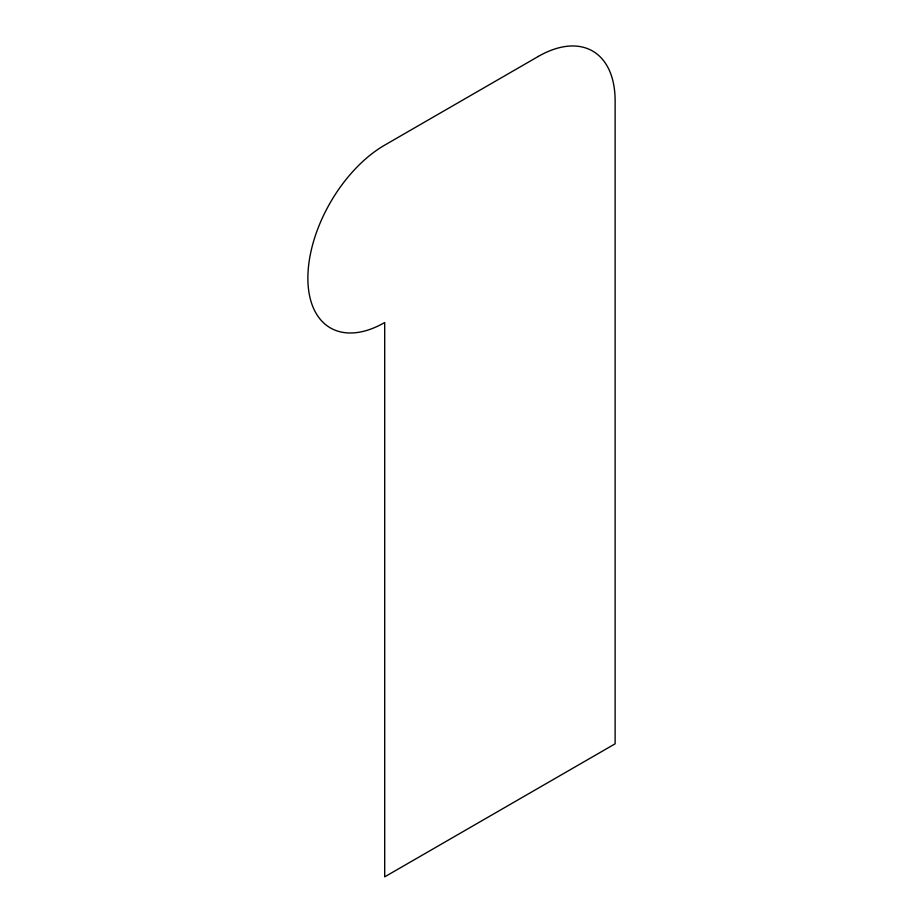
<?xml version="1.0" encoding="UTF-8"?>
<svg xmlns="http://www.w3.org/2000/svg" width="923" height="923" viewBox="0 0 923 923"><rect width="100%" height="100%" fill="white"/><g stroke="black" fill="none" stroke-linecap="round" stroke-linejoin="round"><path stroke-width="1.38" d="M538.305 56.441L384.695 145.13A108.626 62.718 -60 0 0 307.878 278.169A108.626 62.718 -60 0 0 384.695 322.519L384.695 876.85L615.122 743.811L615.122 100.792A108.626 62.718 -60 0 0 538.305 56.441"/></g></svg>
